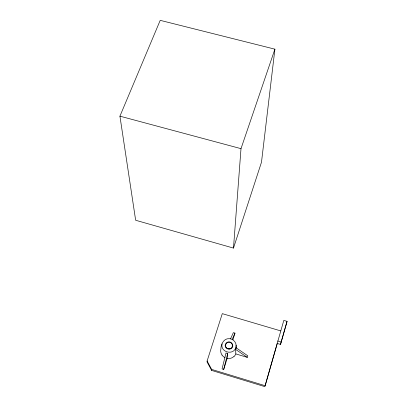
<?xml version="1.0" encoding="UTF-8"?>
<svg xmlns="http://www.w3.org/2000/svg" width="407" height="407" viewBox="0 0 407 407"><rect width="100%" height="100%" fill="white"/><g stroke="black" fill="none" stroke-linecap="round" stroke-linejoin="round"><path stroke-width="0.61" d="M280.713 330.896L222.298 313.644L207.107 361.004L207.092 362.037L211.63 370.411L264.886 386.65L277.259 343.462M211.63 370.411L211.66 369.408L207.107 361.004M233.486 248.087L241 148.657L274.908 49.166L160.21 20.35L119.928 116.168L135.648 220.263L233.486 248.087L261.492 162.21L274.908 49.166M227.142 358.353L227.701 353.418A5.337 5.337 0 0 1 226.033 352.915L222.039 368.94L223.697 369.444L227.142 358.353A8.089 8.089 0 0 0 232.331 357.631L234 356.476M222.09 343.915C219.912 352.111 233.374 355.759 235.78 347.7C237.357 343.472 233.684 338.69 229.273 338.67C223.728 338.202 220.828 344.408 220.874 349.14A7.412 7.412 0 0 0 221.698 354.517L222.039 355.072M277.208 343.447L283.811 320.401L287.072 321.357L280.504 344.429L277.208 343.447L265.105 385.694L211.66 369.408M280.504 344.429L287.072 321.357M223.697 369.444L227.701 353.418M236.091 347.802A5.963 5.963 0 0 1 235.607 349.404L235.841 353.917L247.283 357.361L247.761 355.779L236.096 347.802M232.896 339.814L234.971 333.13L233.348 332.646L230.545 338.838M232.168 339.402L234.971 333.13M119.928 116.168L241 148.657M277.732 340.99L281.069 341.982M235.602 349.399L247.283 357.361M236.121 345.197L236.284 347.934M226.119 347.405A3.388 3.388 0 0 1 227.009 342.842A3.388 3.388 0 0 1 231.619 343.462A3.388 3.388 0 0 1 231.262 348.097L230.978 348.306A3.566 3.566 0 0 1 226.165 347.375M225.219 345.172A3.77 3.77 0 0 1 229.304 341.885A3.77 3.77 0 0 1 232.723 345.858M225.198 345.167A3.597 3.597 0 0 0 225.671 347.212L226.119 347.837A3.933 3.933 0 0 0 231.171 348.55L231.491 348.331A3.587 3.587 0 0 0 232.845 345.869M224.878 357.56A7.942 7.942 0 0 1 222.039 355.072M235.846 353.917A7.463 7.463 0 0 1 234 356.476M227.93 348.672A3.541 3.541 0 0 1 229.451 348.789"/></g></svg>
